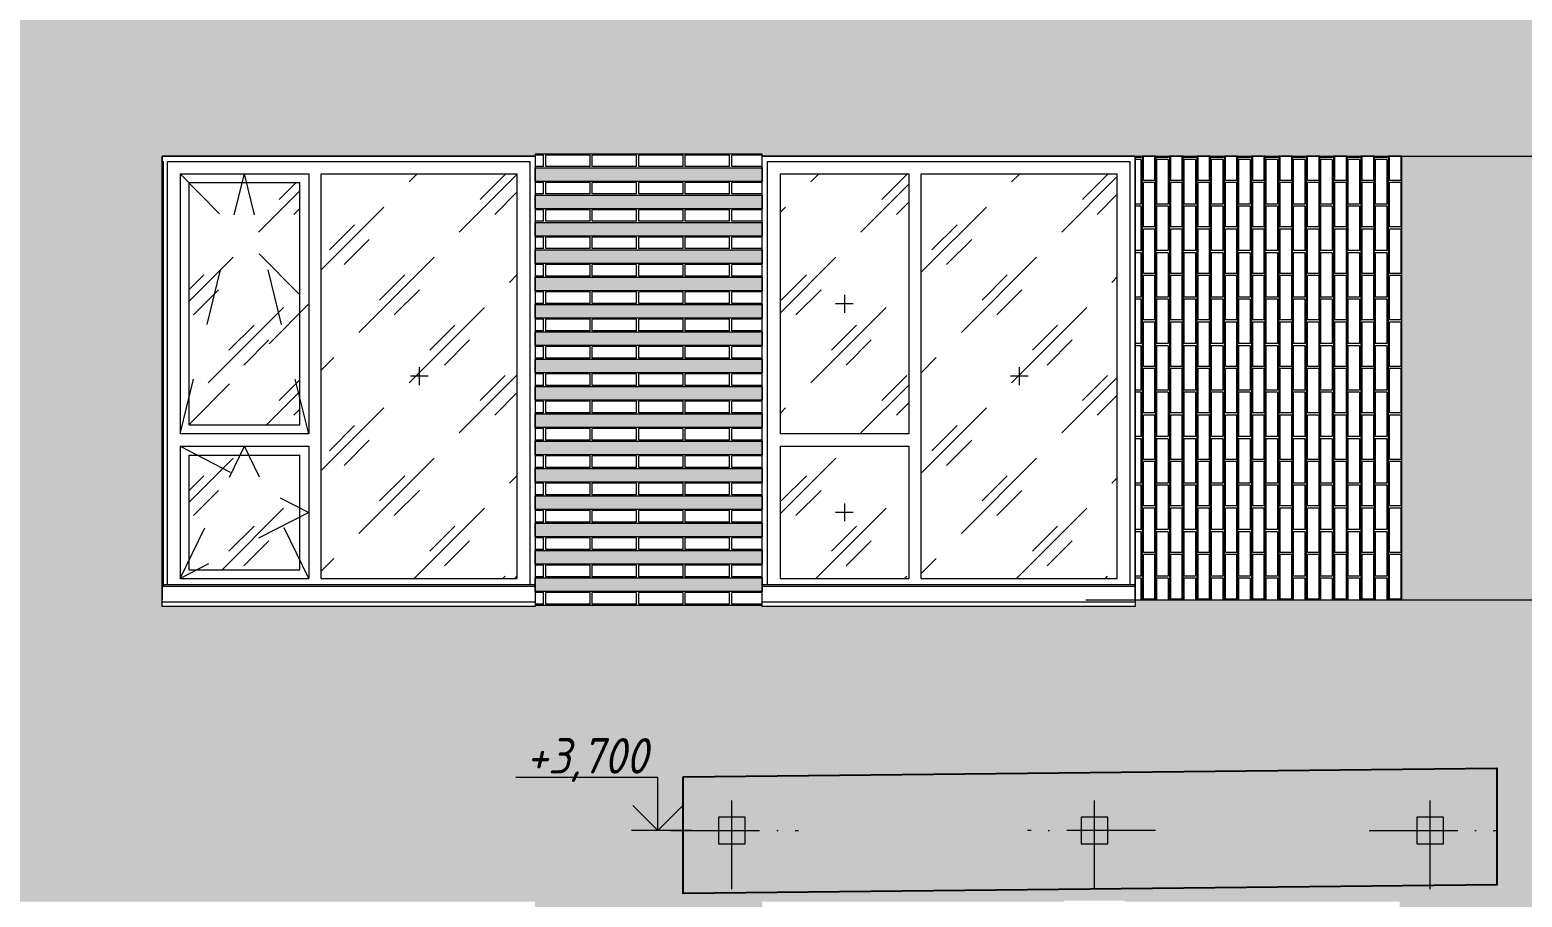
# Model space of a CAD drawing. Header units: millimetres. Extents: x -2128 to 116635, y -18248 to 18481.
# Drawn here: x 55830 to 64236, y 3325 to 8211 of the extents above; entities that cross this region are included whole.
import ezdxf

# ---------------------------------------------------------------- set-up
doc = ezdxf.new("R2010")
doc.units = ezdxf.units.MM
doc.linetypes.add('50_200_ШТРИХ_1Т_ш5_п1_п1_', pattern=[700, 500, -100, 0, -100])
doc.linetypes.add('Штрих', pattern=[635, 317.5, -317.5])
for name, color, linetype, lineweight in [('A-DETL-1', 7, 'Continuous', 5), ('A-DETL-CNTR', 7, '50_200_ШТРИХ_1Т_ш5_п1_п1_', 9), ('A-GENM', 7, 'Continuous', 9), ('A-GLAZ', 7, 'Continuous', 9), ('A-GLAZ-1', 7, 'Continuous', 5), ('A-GLAZ-2', 7, 'Штрих', 5), ('A-WALL', 7, 'Continuous', 5), ('A-WALL-PATT', 7, 'Continuous', 5), ('G-ANNO-DIMS', 7, 'Continuous', 9), ('G-ANNO-DIMS-1', 7, 'Continuous', 20), ('I-WALL', 7, 'Continuous', 5)]:
    doc.layers.add(name, color=color, linetype=linetype, lineweight=lineweight)
doc.layers.add('A-DETL-GENF-1', color=7, linetype='Continuous', lineweight=9, true_color=0xffffff)
doc.styles.add('ISOCPEUR_I_1', font='isocpeui.ttf', dxfattribs={"width": 0.9, "height": 200})
pattern_1 = [(45, (-100, 100), (-282.843, 282.843), [200, -600]), (45, (-300, 0), (-282.843, 282.843), [600, -200]), (45, (100, -100), (-282.843, 282.843), [200, -600])]

# ---------------------------------------------------------------- blocks, each defined once
blk = doc.blocks.new('Окно_СКБ_2Ст_БезПР - ОК-11_Д_2100х2500_h_ ДУ-37132274-АР2_Фасад ___-А')
at = {"layer": 'A-GLAZ-1'}
h = blk.add_hatch(dxfattribs=at)
h.set_pattern_fill('FP_41', color=256, style=0, pattern_type=2)
h.set_pattern_definition(pattern_1)
h.paths.add_polyline_path([(-9805, 5120), (-8700, 5120), (-8700, 7400), (-9805, 7400), (-9805, 5126.2)], flags=0)
h = blk.add_hatch(dxfattribs=at)
h.set_pattern_fill('FP_41', color=256, style=0, pattern_type=2)
h.set_pattern_definition(pattern_1)
h.paths.add_polyline_path([(-10203.4, 5985), (-9925, 5985), (-9925, 7350), (-10550, 7350), (-10550, 5985)], flags=0)
h = blk.add_hatch(dxfattribs=at)
h.set_pattern_fill('FP_41', color=256, style=0, pattern_type=2)
h.set_pattern_definition(pattern_1)
h.paths.add_polyline_path([(-10203.4, 5170), (-9925, 5170), (-9925, 5815), (-10550, 5815), (-10550, 5170)], flags=0)
for p, q in [((-10700, 7500), (-10700, 5002.5)), ((-8600, 7500), (-10700, 7500)), ((-10670, 5085), (-10670, 7470)), ((-10670, 7470), (-8630, 7470)), ((-10600, 7400), (-10600, 5935)), ((-10600, 7400), (-9875, 7400)), ((-9875, 7400), (-9875, 5935)), ((-9805, 5120), (-9805, 7400)), ((-9805, 7400), (-8700, 7400)), ((-8700, 5120), (-8700, 7400)), ((-8630, 7470), (-8630, 5085)), ((-8600, 7357), (-8600, 7434)), ((-10550, 7350), (-10550, 5985)), ((-10550, 7350), (-9925, 7350)), ((-9925, 5985), (-9925, 7350)), ((-8600, 7203), (-8600, 7280)), ((-8600, 7049), (-8600, 7126)), ((-8600, 6895), (-8600, 6972)), ((-8600, 6741), (-8600, 6818)), ((-8600, 6587), (-8600, 6664)), ((-8600, 6433), (-8600, 6510)), ((-9252.5, 6310), (-9252.5, 6210)), ((-8600, 6279), (-8600, 6356)), ((-9202.5, 6260), (-9302.5, 6260)), ((-8600, 6125), (-8600, 6202)), ((-10550, 5985), (-9925, 5985)), ((-8600, 5971), (-8600, 6048)), ((-9875, 5935), (-10600, 5935)), ((-8600, 5817), (-8600, 5894)), ((-10600, 5865), (-10600, 5120)), ((-10600, 5865), (-9875, 5865)), ((-10550, 5815), (-10550, 5170)), ((-10550, 5815), (-9925, 5815)), ((-9925, 5170), (-9925, 5815)), ((-9875, 5865), (-9875, 5120)), ((-8600, 5663), (-8600, 5740)), ((-8600, 5509), (-8600, 5586)), ((-8600, 5355), (-8600, 5432)), ((-8600, 5201), (-8600, 5278)), ((-10550, 5170), (-9925, 5170)), ((-10600, 5120), (-9875, 5120)), ((-9805, 5120), (-8700, 5120)), ((-8600, 5047), (-8600, 5124))]:
    blk.add_line(p, q, dxfattribs=at)
at = {"layer": 'A-GLAZ-2'}
for p, q in [((-10600, 5935), (-10237.5, 7400)), ((-10600, 7400), (-9875, 6667.5)), ((-9875, 5935), (-10237.5, 7400)), ((-9875, 6667.5), (-10600, 5935)), ((-10600, 5120), (-10237.5, 5865)), ((-10600, 5865), (-9875, 5492.5)), ((-9875, 5120), (-10237.5, 5865)), ((-9875, 5492.5), (-10600, 5120))]:
    blk.add_line(p, q, dxfattribs=at)
blk = doc.blocks.new('Окно_СКБ_2Ст_БезПР - ОК-29_2100х2500_h_ ЛК Н2-V47-АР2_Фасад ___-А')
at = {"layer": 'A-GLAZ-1'}
h = blk.add_hatch(dxfattribs=at)
h.set_pattern_fill('FP_41', color=256, style=0, pattern_type=2)
h.set_pattern_definition(pattern_1)
h.paths.add_polyline_path([(-6637, 5935), (-6495, 5935), (-6495, 7400), (-7220, 7400), (-7220, 5935)], flags=0)
h = blk.add_hatch(dxfattribs=at)
h.set_pattern_fill('FP_41', color=256, style=0, pattern_type=2)
h.set_pattern_definition(pattern_1)
h.paths.add_polyline_path([(-5320, 5120), (-5320, 7400), (-6425, 7400), (-6425, 5120), (-6018, 5120)], flags=0)
h = blk.add_hatch(dxfattribs=at)
h.set_pattern_fill('FP_41', color=256, style=0, pattern_type=2)
h.set_pattern_definition(pattern_1)
h.paths.add_polyline_path([(-7182.8, 5120), (-6495, 5120), (-6495, 5865), (-7220, 5865), (-7220, 5120)], flags=0)
for p, q in [((-5220, 7500), (-7320, 7500)), ((-5220, 5002.5), (-5220, 7500)), ((-7320, 7434), (-7320, 7357)), ((-7290, 5085), (-7290, 7470)), ((-7290, 7470), (-5250, 7470)), ((-7220, 7400), (-7220, 5935)), ((-7220, 7400), (-6495, 7400)), ((-6495, 7400), (-6495, 5935)), ((-6425, 5120), (-6425, 7400)), ((-6425, 7400), (-5320, 7400)), ((-5320, 5120), (-5320, 7400)), ((-5250, 7470), (-5250, 5085)), ((-7320, 7280), (-7320, 7203)), ((-7320, 7126), (-7320, 7049)), ((-7320, 6972), (-7320, 6895)), ((-7320, 6818), (-7320, 6741)), ((-7320, 6664), (-7320, 6587)), ((-6807.5, 6667.5), (-6907.5, 6667.5)), ((-6857.5, 6717.5), (-6857.5, 6617.5)), ((-7320, 6510), (-7320, 6433)), ((-7320, 6356), (-7320, 6279)), ((-5872.5, 6310), (-5872.5, 6210)), ((-5822.5, 6260), (-5922.5, 6260)), ((-7320, 6202), (-7320, 6125)), ((-7320, 6048), (-7320, 5971)), ((-7320, 5894), (-7320, 5817)), ((-6495, 5935), (-7220, 5935)), ((-7220, 5865), (-7220, 5120)), ((-7220, 5865), (-6495, 5865)), ((-6495, 5865), (-6495, 5120)), ((-7320, 5740), (-7320, 5663)), ((-7320, 5586), (-7320, 5509)), ((-6807.5, 5492.5), (-6907.5, 5492.5)), ((-6857.5, 5542.5), (-6857.5, 5442.5)), ((-7320, 5432), (-7320, 5355)), ((-7320, 5278), (-7320, 5201)), ((-7320, 5124), (-7320, 5047)), ((-7220, 5120), (-6495, 5120)), ((-6425, 5120), (-5320, 5120))]:
    blk.add_line(p, q, dxfattribs=at)
blk = doc.blocks.new('Фахверк_Влож_Уголок - Уголок_Фахверка-25655113-АР2_Фасад ___-А')
at = {"layer": 'A-GENM'}
for p, q in [((-10700, 7470), (-10694, 7470)), ((-10694, 7470), (-10694, 5073.5))]:
    blk.add_line(p, q, dxfattribs=at)
blk = doc.blocks.new('WNW_Отлив - Отлив_металлический-33965102-АР2_Фасад ___-А')
at = {"layer": 'A-GLAZ-1'}
for p, q in [((-8600, 5085), (-10694, 5085)), ((-8600, 5075), (-10694, 5075)), ((-10700, 4988), (-10700, 5002.5)), ((-10700, 4963), (-10700, 4988)), ((-10700, 4988), (-8600, 4988)), ((-8600, 4963), (-10700, 4963)), ((-8600, 4993.8), (-8600, 4988)), ((-8600, 4988), (-8600, 4963))]:
    blk.add_line(p, q, dxfattribs=at)
blk = doc.blocks.new('WNW_Отлив - Отлив_металлический-V88-АР2_Фасад ___-А')
at = {"layer": 'A-GLAZ-1'}
for p, q in [((-5220, 5085), (-7320, 5085)), ((-5220, 5075), (-7320, 5075)), ((-7320, 4988), (-7320, 4993.8)), ((-7320, 4963), (-7320, 4988)), ((-7320, 4988), (-5220, 4988)), ((-5220, 4963), (-7320, 4963)), ((-5220, 5002.5), (-5220, 4988)), ((-5220, 4988), (-5220, 4963))]:
    blk.add_line(p, q, dxfattribs=at)
blk = doc.blocks.new('Высотные отметки - Стрелка_Верх-17668718-АР2_Фасад ___-А')
at = {"layer": 'G-ANNO-DIMS'}
for p, q in [((1317.9, 5300), (2117.9, 5300)), ((1317.9, 5000), (1317.9, 5300)), ((1166.3, 5000), (1466.2, 5000))]:
    blk.add_line(p, q, dxfattribs=at)
at = {"layer": 'G-ANNO-DIMS-1'}
for q in [(1176.4, 5141.4), (1459.3, 5141.4)]:
    blk.add_line((1317.9, 5000), q, dxfattribs=at)

msp = doc.modelspace()

# ---------------------------------------------------------------- hatches: boundary and pattern name
at = {"layer": 'A-DETL-GENF-1'}
for points in [[(59860, 3625), (59860, 3775), (59710, 3775), (59710, 3625)], [(61901.5, 3625), (61901.5, 3775), (61751.5, 3775), (61751.5, 3625)], [(63793.1, 3625), (63793.1, 3775), (63643.1, 3775), (63643.1, 3625), (63721.3, 3625)]]:
    msp.add_hatch(color=256, dxfattribs=at).paths.add_polyline_path(points, flags=0)
at = {"layer": 'A-WALL-PATT'}
h = msp.add_hatch(dxfattribs=at)
h.set_pattern_fill('FP_37', color=256, style=0, pattern_type=2)
h.set_pattern_definition([(180, (67625.75, 4271), (-2e-14, -154), [125, -137]), (90, (67625.75, 4206), (-262, 2e-14), [65, -89]), (180, (67625.75, 4206), (-2e-14, -154), [125, -137]), (90, (67637.75, 4206), (-262, 2e-14), [65, -89]), (180, (67762.75, 4206), (-2e-14, -154), [125, -137]), (180, (67762.75, 4271), (-2e-14, -154), [125, -137]), (90, (67506.75, 4283), (-262, 2e-14), [65, -89]), (90, (67756.75, 4283), (-262, 2e-14), [65, -89]), (0, (67506.75, 4283), (0, -154), [250, -12]), (0, (67506.75, 4348), (0, -154), [250, -12])])
h.paths.add_polyline_path([(51825.8, 4200), (52176, 4200), (52176, 4248), (52190.3, 4248.7), (52189, 4253.5), (52189.8, 4261.3), (52193.6, 4266.7), (52200.5, 4270.2), (52206.2, 4270.2), (52211.7, 4268.8), (52215.3, 4265.6), (52219.1, 4257.1), (52222.6, 4248), (52260.1, 4248), (52260.6, 4260.6), (52262.1, 4263.9), (52267.5, 4268.8), (52271.2, 4270.2), (52278.9, 4270.2), (52285.7, 4266.7), (52289.5, 4260.6), (52290, 4251), (52290.1, 4248), (52328.7, 4248), (52334, 4264.6), (52338.4, 4268.8), (52345.7, 4270.6), (52353.3, 4268.8), (52359.6, 4262.3), (52361.4, 4257.1), (52361.4, 4248), (52374, 4248), (52374, 4200), (52674.5, 4200), (52674.5, 4240), (52675.8, 4249.2), (52681.1, 4260), (52685.1, 4265), (52692, 4270.3), (52700.4, 4273.8), (52709.5, 4275), (53939.5, 4275), (53948.6, 4273.8), (53957, 4270.3), (53964.3, 4264.7), (53969.8, 4257.5), (53973.3, 4249.1), (53974.5, 4240), (53974.5, 4200), (54074.5, 4200), (54074.5, 4240), (54075.7, 4249.1), (54079.2, 4257.5), (54084.8, 4264.7), (54092, 4270.3), (54100.4, 4273.8), (54109.5, 4275), (54339.5, 4275), (54348.6, 4273.8), (54359.5, 4268.4), (54364.5, 4264.4), (54369.8, 4257.5), (54373.3, 4249.1), (54374.5, 4240), (54374.5, 4200), (67375.8, 4200), (67375.8, 8400), (52452.8, 8400), (52452.8, 7500), (51825.8, 7500), (51825.8, 4691.5)], flags=0)
h.paths.add_polyline_path([(52286, 4248), (52286.1, 4248), (52287.3, 4250.1)], flags=0)
h.paths.add_polyline_path([(52264, 4248), (52264.1, 4248), (52262.7, 4249.6)], flags=0)
h.paths.add_polyline_path([(52213.5, 4248), (52214.7, 4248.7), (52213.6, 4248.1)], flags=0)
h.paths.add_polyline_path([(58675.8, 4963), (56575.8, 4964), (56575.8, 7500), (58675.8, 7500), (58675.8, 7511), (59955.8, 7511), (59955.8, 7500), (63558.8, 7500), (63558.8, 5000), (62055.8, 5000), (62055.8, 4963), (59955.8, 4964), (59955.8, 4970), (58675.8, 4970), (58675.8, 4964)], flags=0)
h.paths.add_polyline_path([(54524.9, 5000), (54075.8, 5000), (54075.8, 7500), (55675.8, 7500), (55675.8, 5000)], flags=0)
h.paths.add_polyline_path([(58699.8, 5047), (59955.8, 5047), (59955.8, 5124), (58675.8, 5124), (58675.8, 5047)], flags=0)
h.paths.add_polyline_path([(58778.7, 5201), (59955.8, 5201), (59955.8, 5278), (58675.8, 5278), (58675.8, 5201)], flags=0)
h.paths.add_polyline_path([(59695, 5355), (59955.8, 5355), (59955.8, 5432), (58675.8, 5432), (58675.8, 5355), (58857.5, 5355)], flags=0)
h.paths.add_polyline_path([(59955.8, 5509), (59955.8, 5586), (58675.8, 5586), (58675.8, 5509), (58936.4, 5509)], flags=0)
h.paths.add_polyline_path([(58675.8, 5663), (59955.8, 5663), (59955.8, 5740), (58675.8, 5740)], flags=0)
h.paths.add_polyline_path([(59955.8, 5817), (59955.8, 5894), (58675.8, 5894), (58675.8, 5817), (59094.1, 5817)], flags=0)
h.paths.add_polyline_path([(58675.8, 5971), (59955.8, 5971), (59955.8, 6048), (58675.8, 6048)], flags=0)
h.paths.add_polyline_path([(59955.8, 6125), (59955.8, 6202), (58675.8, 6202), (58675.8, 6125), (59251.8, 6125)], flags=0)
h.paths.add_polyline_path([(58675.8, 6279), (59955.8, 6279), (59955.8, 6356), (58675.8, 6356)], flags=0)
h.paths.add_polyline_path([(58675.8, 6433), (59955.8, 6433), (59955.8, 6510), (58675.8, 6510)], flags=0)
h.paths.add_polyline_path([(58675.8, 6587), (59955.8, 6587), (59955.8, 6664), (58675.8, 6664)], flags=0)
h.paths.add_polyline_path([(58675.8, 6741), (59955.8, 6741), (59955.8, 6818), (58675.8, 6818)], flags=0)
h.paths.add_polyline_path([(59955.8, 6895), (59955.8, 6972), (58675.8, 6972), (58675.8, 6895), (59646, 6895)], flags=0)
h.paths.add_polyline_path([(59955.8, 7049), (59955.8, 7126), (58675.8, 7126), (58675.8, 7049), (59724.8, 7049)], flags=0)
h.paths.add_polyline_path([(58675.8, 7203), (59955.8, 7203), (59955.8, 7280), (58675.8, 7280)], flags=0)
h.paths.add_polyline_path([(58675.8, 7357), (59955.8, 7357), (59955.8, 7434), (58675.8, 7434)], flags=0)
h = msp.add_hatch(dxfattribs=at)
h.set_pattern_fill('FP_59', color=256, style=0, pattern_type=2)
h.set_pattern_definition([(180, (58985.75, 4271), (-2e-14, -154), [125, -137]), (90, (58985.75, 4206), (-262, 2e-14), [65, -89]), (180, (58985.75, 4206), (-2e-14, -154), [125, -137]), (90, (58997.75, 4206), (-262, 2e-14), [65, -89]), (180, (59122.75, 4206), (-2e-14, -154), [125, -137]), (180, (59122.75, 4271), (-2e-14, -154), [125, -137]), (90, (58866.75, 4283), (-262, 2e-14), [65, -89]), (90, (59116.75, 4283), (-262, 2e-14), [65, -89]), (0, (58866.75, 4283), (0, -154), [250, -12]), (0, (58866.75, 4348), (0, -154), [250, -12])])
h.paths.add_polyline_path([(59650.9, 4970), (59955.8, 4970), (59955.8, 5047), (58675.8, 5047), (58675.8, 4970)], flags=0)
h.paths.add_polyline_path([(58675.8, 5124), (59955.8, 5124), (59955.8, 5201), (58675.8, 5201)], flags=0)
h.paths.add_polyline_path([(58818.1, 5278), (59955.8, 5278), (59955.8, 5355), (58675.8, 5355), (58675.8, 5278)], flags=0)
h.paths.add_polyline_path([(58896.9, 5432), (59955.8, 5432), (59955.8, 5509), (58675.8, 5508.3), (58675.8, 5432)], flags=0)
h.paths.add_polyline_path([(58975.8, 5586), (59955.8, 5586), (59955.8, 5663), (58675.8, 5663), (58675.8, 5586)], flags=0)
h.paths.add_polyline_path([(59955.8, 5740), (59955.8, 5817), (58675.8, 5817), (58675.8, 5740), (59054.6, 5740)], flags=0)
h.paths.add_polyline_path([(58675.8, 5894), (59955.8, 5894), (59955.8, 5971), (58675.8, 5971)], flags=0)
h.paths.add_polyline_path([(59212.3, 6048), (59955.8, 6048), (59955.8, 6125), (58675.8, 6125), (58675.8, 6048)], flags=0)
h.paths.add_polyline_path([(59291.2, 6202), (59955.8, 6202), (59955.8, 6279), (58675.8, 6279), (58675.8, 6202)], flags=0)
h.paths.add_polyline_path([(59955.8, 6356), (59955.8, 6433), (58675.8, 6433), (58675.8, 6356), (59370, 6356)], flags=0)
h.paths.add_polyline_path([(59448.9, 6510), (59955.8, 6510), (59955.8, 6587), (58675.8, 6587), (58675.8, 6510)], flags=0)
h.paths.add_polyline_path([(59527.7, 6664), (59955.8, 6664), (59955.8, 6741), (58675.8, 6741), (58675.8, 6664)], flags=0)
h.paths.add_polyline_path([(58675.8, 6818), (59955.8, 6818), (59955.8, 6895), (58675.8, 6895)], flags=0)
h.paths.add_polyline_path([(58934.7, 6972), (59955.8, 6972), (59955.8, 7049), (58675.8, 7049), (58675.8, 6972)], flags=0)
h.paths.add_polyline_path([(59764.3, 7126), (59955.8, 7126), (59955.8, 7203), (58675.8, 7203), (58675.8, 7126)], flags=0)
h.paths.add_polyline_path([(58675.8, 7280), (59955.8, 7280), (59955.8, 7357), (58675.8, 7357), (58675.8, 7344.7)], flags=0)
h.paths.add_polyline_path([(59922, 7434), (59955.8, 7434), (59955.8, 7511), (58675.8, 7511), (58675.8, 7434), (59411.6, 7434)], flags=0)
h = msp.add_hatch(dxfattribs=at)
h.set_pattern_fill('FP_67', color=256, style=0, pattern_type=2)
h.set_pattern_definition([(270, (64024.45, 9575.3), (154, 9e-15), [125, -137]), (180, (64089.45, 9575.3), (-3e-14, -262), [65, -89]), (270, (64089.45, 9575.3), (154, 9e-15), [125, -137]), (180, (64089.45, 9587.3), (-3e-14, -262), [65, -89]), (270, (64089.45, 9712.3), (154, 9e-15), [125, -137]), (270, (64024.45, 9712.3), (154, 9e-15), [125, -137]), (180, (64012.45, 9456.3), (-3e-14, -262), [65, -89]), (180, (64012.45, 9706.3), (-3e-14, -262), [65, -89]), (90, (64012.45, 9456.3), (154, -9e-15), [250, -12]), (90, (63947.45, 9456.3), (154, -9e-15), [250, -12])])
h.paths.add_polyline_path([(63404.8, 5000), (63481.8, 5000), (63481.8, 7500), (63404.8, 7500), (63404.8, 5032.3)], flags=0)
h.paths.add_polyline_path([(62480.8, 5000), (62557.8, 5000), (62557.8, 7500), (62480.8, 7500), (62480.8, 5225.9)], flags=0)
h.paths.add_polyline_path([(62634.8, 5000), (62711.8, 5000), (62711.8, 7500), (62634.8, 7500), (62634.8, 5193.7)], flags=0)
h.paths.add_polyline_path([(62095.8, 5000), (62095.8, 7500), (62055.8, 7500), (62055.8, 5000)], flags=0)
h.paths.add_polyline_path([(63327.8, 5000), (63327.8, 7500), (63250.8, 7500), (63250.8, 5000)], flags=0)
h.paths.add_polyline_path([(62403.8, 5000), (62403.8, 7500), (62326.8, 7500), (62326.8, 5000)], flags=0)
h.paths.add_polyline_path([(63173.8, 5000), (63173.8, 7500), (63096.8, 7500), (63096.8, 5000)], flags=0)
h.paths.add_polyline_path([(62249.8, 5000), (62249.8, 7500), (62172.8, 7500), (62172.8, 5000)], flags=0)
h.paths.add_polyline_path([(63019.8, 5000), (63019.8, 7500), (62942.8, 7500), (62942.8, 5000)], flags=0)
h.paths.add_polyline_path([(62865.8, 5000), (62865.8, 7500), (62788.8, 7500), (62788.8, 5000)], flags=0)
h = msp.add_hatch(dxfattribs=at)
h.set_pattern_fill('FP_63', color=256, style=0, pattern_type=2)
h.set_pattern_definition([(270, (65413.88, 6957.63), (154, 9e-15), [125, -137]), (180, (65478.88, 6957.63), (-3e-14, -262), [65, -89]), (270, (65478.88, 6957.63), (154, 9e-15), [125, -137]), (180, (65478.88, 6969.63), (-3e-14, -262), [65, -89]), (270, (65478.88, 7094.63), (154, 9e-15), [125, -137]), (270, (65413.88, 7094.63), (154, 9e-15), [125, -137]), (180, (65401.88, 6838.63), (-3e-14, -262), [65, -89]), (180, (65401.88, 7088.63), (-3e-14, -262), [65, -89]), (90, (65401.88, 6838.63), (154, -9e-15), [250, -12]), (90, (65336.88, 6838.63), (154, -9e-15), [250, -12])])
h.paths.add_polyline_path([(62865.8, 5000), (62942.8, 5000), (62942.8, 7500), (62865.8, 7500), (62865.8, 5145.2)], flags=0)
h.paths.add_polyline_path([(62249.8, 5000), (62326.8, 5000), (62326.8, 7500), (62249.8, 7500), (62249.8, 5274.4)], flags=0)
h.paths.add_polyline_path([(62480.8, 5000), (62480.8, 7500), (62403.8, 7500), (62403.8, 5000)], flags=0)
h.paths.add_polyline_path([(63547.3, 5000), (63558.8, 5000), (63558.8, 7500), (63481.8, 7500), (63481.8, 5000)], flags=0)
h.paths.add_polyline_path([(62172.8, 5000), (62172.8, 7500), (62095.8, 7500), (62095.8, 5000)], flags=0)
h.paths.add_polyline_path([(63404.8, 5000), (63404.8, 7500), (63327.8, 7500), (63327.8, 5000)], flags=0)
h.paths.add_polyline_path([(62557.8, 5000), (62634.8, 5000), (62634.8, 7500), (62557.8, 7500), (62557.8, 5209.8)], flags=0)
h.paths.add_polyline_path([(63019.8, 5000), (63096.8, 5000), (63096.8, 7500), (63019.8, 7500), (63019.8, 5113)], flags=0)
h.paths.add_polyline_path([(63250.8, 5000), (63250.8, 7500), (63173.8, 7500), (63173.8, 5000)], flags=0)
h.paths.add_polyline_path([(62711.8, 5000), (62788.8, 5000), (62788.8, 7500), (62711.8, 7500), (62711.8, 5177.5)], flags=0)
h = msp.add_hatch(dxfattribs=at)
h.set_pattern_fill('FP_36', color=256, style=0, pattern_type=2)
h.set_pattern_definition([(180, (67625.75, 71), (-2e-14, -154), [125, -137]), (90, (67625.75, 6), (-262, 2e-14), [65, -89]), (180, (67625.75, 6), (-2e-14, -154), [125, -137]), (90, (67637.75, 6), (-262, 2e-14), [65, -89]), (180, (67762.75, 6), (-2e-14, -154), [125, -137]), (180, (67762.75, 71), (-2e-14, -154), [125, -137]), (90, (67506.75, 83), (-262, 2e-14), [65, -89]), (90, (67756.75, 83), (-262, 2e-14), [65, -89]), (0, (67506.75, 83), (0, -154), [250, -12]), (0, (67506.75, 148), (0, -154), [250, -12])])
h.paths.add_polyline_path([(51825.8, 300), (59955.8, 300), (59955.8, 3300), (61655.8, 3300), (61655.8, 3305), (61997.3, 3305), (61997.3, 3300), (63547.3, 3300), (63547.3, 300), (67375.8, 300), (67375.8, 4200), (54374.5, 4200), (54374.5, 3985), (54373.3, 3975.9), (54369.8, 3967.5), (54364.3, 3960.3), (54357, 3954.7), (54348.6, 3951.2), (54339.5, 3950), (54109.5, 3950), (54100.4, 3951.2), (54089.5, 3956.6), (54084.5, 3960.6), (54079.2, 3967.5), (54075.7, 3975.9), (54074.5, 3986.7), (54074.5, 4200), (53974.5, 4200), (53974.5, 3985), (53973.3, 3975.9), (53969.8, 3967.5), (53963.9, 3960), (53957, 3954.7), (53948.6, 3951.2), (53939.5, 3950), (52709.5, 3950), (52700.4, 3951.2), (52692, 3954.7), (52683.5, 3961.8), (52679.2, 3967.5), (52675.7, 3975.9), (52674.5, 3986.7), (52674.5, 4200), (52374, 4200), (52374, 3950), (52176, 3950), (52176, 4200), (51825.8, 4200), (51825.8, 462.3)], flags=0)
h.paths.add_polyline_path([(61655.8, 300), (61997.3, 300), (61997.3, 302), (61655.8, 302)], flags=0)
h.paths.add_polyline_path([(61664.7, 379), (61997.3, 379), (61997.3, 456), (61655.8, 456), (61655.8, 379), (61657.8, 379)], flags=0)
h.paths.add_polyline_path([(61997.3, 533), (61997.3, 610), (61655.8, 610), (61655.8, 533), (61682.3, 533)], flags=0)
h.paths.add_polyline_path([(61657.8, 687), (61997.3, 687), (61997.3, 770), (61655.8, 770), (61655.8, 687)], flags=0)
h.paths.add_polyline_path([(56562.9, 763), (56375.3, 764), (56375.3, 799), (55067.3, 800), (55067.3, 3300), (58675.3, 3300), (58675.3, 763), (56640.3, 763)], flags=0)
h.paths.add_polyline_path([(54975.8, 766), (54075.8, 767), (54075.8, 3300), (54975.8, 3300), (54975.8, 767)], flags=0)
h.paths.add_polyline_path([(61997.3, 847), (61997.3, 924), (61655.8, 924), (61655.8, 847), (61718, 847)], flags=0)
h.paths.add_polyline_path([(61997.3, 1001), (61997.3, 1078), (61655.8, 1078), (61655.8, 1001), (61735.6, 1001)], flags=0)
h.paths.add_polyline_path([(61997.3, 1155), (61997.3, 1232), (61655.8, 1232), (61655.8, 1155), (61753.1, 1155)], flags=0)
h.paths.add_polyline_path([(61655.8, 1309), (61997.3, 1309), (61997.3, 1386), (61655.8, 1386)], flags=0)
h.paths.add_polyline_path([(61655.8, 1463), (61997.3, 1463), (61997.3, 1540), (61655.8, 1540)], flags=0)
h.paths.add_polyline_path([(61657.8, 1617), (61997.3, 1617), (61997.3, 1694), (61655.8, 1694), (61655.8, 1617)], flags=0)
h.paths.add_polyline_path([(61997.3, 1771), (61997.3, 1848), (61655.8, 1848), (61655.8, 1771), (61823.2, 1771)], flags=0)
h.paths.add_polyline_path([(61840.8, 1925), (61997.3, 1925), (61997.3, 2002), (61655.8, 2002), (61655.8, 1925)], flags=0)
h.paths.add_polyline_path([(61655.8, 2079), (61997.3, 2079), (61997.3, 2156), (61655.8, 2156)], flags=0)
h.paths.add_polyline_path([(61655.8, 2233), (61997.3, 2233), (61997.3, 2310), (61655.8, 2310)], flags=0)
h.paths.add_polyline_path([(61893.4, 2387), (61997.3, 2387), (61997.3, 2464), (61655.8, 2464), (61655.8, 2387)], flags=0)
h.paths.add_polyline_path([(61655.8, 2541), (61997.3, 2541), (61997.3, 2618), (61655.8, 2618)], flags=0)
h.paths.add_polyline_path([(61928.4, 2695), (61997.3, 2695), (61997.3, 2772), (61655.8, 2772), (61655.8, 2695)], flags=0)
h.paths.add_polyline_path([(61997.3, 2849), (61997.3, 2926), (61655.8, 2926), (61655.8, 2849), (61946, 2849)], flags=0)
h.paths.add_polyline_path([(61655.8, 3003), (61997.3, 3003), (61997.3, 3080), (61655.8, 3080)], flags=0)
h.paths.add_polyline_path([(61981, 3157), (61997.3, 3157), (61997.3, 3234), (61655.8, 3234), (61655.8, 3157)], flags=0)
h.paths.add_polyline_path([(63643.1, 3625), (63643.1, 3775), (63793.1, 3775), (63793.1, 3625), (63721.3, 3625)], flags=0)
h.paths.add_polyline_path([(61901.5, 3625), (61751.5, 3625), (61751.5, 3775), (61901.5, 3775)], flags=0)
h.paths.add_polyline_path([(59710, 3625), (59710, 3775), (59860, 3775), (59860, 3625)], flags=0)

# ---------------------------------------------------------------- linework, layer by layer
at = {"color": 1}
msp.add_lwpolyline([(59511, 4003), (64093.9, 4051.5), (64093.9, 3394.2), (59511, 3345.7)], close=True, dxfattribs=at)
at = {"layer": 'A-DETL-1'}
for p, q in [((59710, 3775), (59710, 3625)), ((59860, 3775), (59710, 3775)), ((59860, 3625), (59860, 3775)), ((61901.5, 3775), (61751.5, 3775)), ((61751.5, 3775), (61751.5, 3625)), ((61901.5, 3625), (61901.5, 3775)), ((63643.1, 3775), (63643.1, 3625)), ((63793.1, 3775), (63643.1, 3775)), ((63793.1, 3625), (63793.1, 3775)), ((59710, 3625), (59860, 3625)), ((61751.5, 3625), (61901.5, 3625)), ((63643.1, 3625), (63793.1, 3625))]:
    msp.add_line(p, q, dxfattribs=at)
at = {"layer": 'A-DETL-CNTR'}
for p, q in [((59785, 3370), (59785, 4010)), ((61826.5, 3370), (61826.5, 4010)), ((63718.1, 3370), (63718.1, 4010)), ((59440.8, 3700), (60160.8, 3700)), ((62170.7, 3700), (61450.7, 3700)), ((63373.9, 3700), (64093.9, 3700))]:
    msp.add_line(p, q, dxfattribs=at)
at = {"layer": 'A-WALL'}
for p, q in [((56575.8, 7500), (58675.8, 7500)), ((56575.8, 5002.5), (56575.8, 7500)), ((59955.8, 7500), (62055.8, 7500)), ((62055.8, 7500), (62055.8, 5002.5)), ((58675.8, 7434), (58675.8, 7357)), ((59955.8, 7357), (59955.8, 7434)), ((58675.8, 7280), (58675.8, 7203)), ((59955.8, 7203), (59955.8, 7280)), ((58675.8, 7126), (58675.8, 7049)), ((59955.8, 7049), (59955.8, 7126)), ((58675.8, 6972), (58675.8, 6895)), ((59955.8, 6895), (59955.8, 6972)), ((58675.8, 6818), (58675.8, 6741)), ((59955.8, 6741), (59955.8, 6818)), ((58675.8, 6664), (58675.8, 6587)), ((59955.8, 6587), (59955.8, 6664)), ((58675.8, 6510), (58675.8, 6433)), ((59955.8, 6433), (59955.8, 6510)), ((58675.8, 6356), (58675.8, 6279)), ((59955.8, 6279), (59955.8, 6356)), ((58675.8, 6202), (58675.8, 6125)), ((59955.8, 6125), (59955.8, 6202)), ((58675.8, 6048), (58675.8, 5971)), ((59955.8, 5971), (59955.8, 6048)), ((58675.8, 5894), (58675.8, 5817)), ((59955.8, 5817), (59955.8, 5894)), ((58675.8, 5740), (58675.8, 5663)), ((59955.8, 5663), (59955.8, 5740)), ((58675.8, 5586), (58675.8, 5509)), ((59955.8, 5509), (59955.8, 5586)), ((58675.8, 5432), (58675.8, 5355)), ((59955.8, 5355), (59955.8, 5432)), ((58675.8, 5278), (58675.8, 5201)), ((59955.8, 5201), (59955.8, 5278)), ((58675.8, 5124), (58675.8, 5047)), ((59955.8, 5047), (59955.8, 5124))]:
    msp.add_line(p, q, dxfattribs=at)
at = {"layer": 'G-ANNO-DIMS'}
for p, q in [((60734, 7500), (68601.2, 7500)), ((61779.1, 5000), (68593.6, 5000)), ((59392.6, 3700), (59367.5, 3700)), ((59561.8, 3700), (59392.6, 3700))]:
    msp.add_line(p, q, dxfattribs=at)
at = {"layer": 'I-WALL'}
for p, q in [((59955.8, 7511), (58675.8, 7511)), ((58675.8, 7511), (58675.8, 7434)), ((59955.8, 7434), (59955.8, 7511)), ((62172.8, 7500), (62095.8, 7500)), ((62095.8, 7500), (62095.8, 5000)), ((62172.8, 5000), (62172.8, 7500)), ((62326.8, 7500), (62249.8, 7500)), ((62249.8, 7500), (62249.8, 5000)), ((62326.8, 5000), (62326.8, 7500)), ((62480.8, 7500), (62403.8, 7500)), ((62403.8, 7500), (62403.8, 5000)), ((62480.8, 5000), (62480.8, 7500)), ((62634.8, 7500), (62557.8, 7500)), ((62557.8, 7500), (62557.8, 5000)), ((62634.8, 5000), (62634.8, 7500)), ((62788.8, 7500), (62711.8, 7500)), ((62711.8, 7500), (62711.8, 5000)), ((62788.8, 5000), (62788.8, 7500)), ((62942.8, 7500), (62865.8, 7500)), ((62865.8, 7500), (62865.8, 5000)), ((62942.8, 5000), (62942.8, 7500)), ((63096.8, 7500), (63019.8, 7500)), ((63019.8, 7500), (63019.8, 5000)), ((63096.8, 5000), (63096.8, 7500)), ((63250.8, 7500), (63173.8, 7500)), ((63173.8, 7500), (63173.8, 5000)), ((63250.8, 5000), (63250.8, 7500)), ((63404.8, 7500), (63327.8, 7500)), ((63327.8, 7500), (63327.8, 5000)), ((63404.8, 5000), (63404.8, 7500)), ((63558.8, 7500), (63481.8, 7500)), ((63481.8, 7500), (63481.8, 5000)), ((63558.8, 5000), (63558.8, 7500)), ((58675.8, 7434), (59955.8, 7434)), ((59955.8, 7357), (58675.8, 7357)), ((58675.8, 7357), (58675.8, 7280)), ((59955.8, 7280), (59955.8, 7357)), ((58675.8, 7280), (59955.8, 7280)), ((59955.8, 7203), (58675.8, 7203)), ((58675.8, 7203), (58675.8, 7126)), ((59955.8, 7126), (59955.8, 7203)), ((58675.8, 7126), (59955.8, 7126)), ((59955.8, 7049), (58675.8, 7049)), ((58675.8, 7049), (58675.8, 6972)), ((59955.8, 6972), (59955.8, 7049)), ((58675.8, 6972), (59955.8, 6972)), ((59955.8, 6895), (58675.8, 6895)), ((58675.8, 6895), (58675.8, 6818)), ((59955.8, 6818), (59955.8, 6895)), ((58675.8, 6818), (59955.8, 6818)), ((59955.8, 6741), (58675.8, 6741)), ((58675.8, 6741), (58675.8, 6664)), ((59955.8, 6664), (59955.8, 6741)), ((58675.8, 6664), (59955.8, 6664)), ((59955.8, 6587), (58675.8, 6587)), ((58675.8, 6587), (58675.8, 6510)), ((59955.8, 6510), (59955.8, 6587)), ((58675.8, 6510), (59955.8, 6510)), ((59955.8, 6433), (58675.8, 6433)), ((58675.8, 6433), (58675.8, 6356)), ((59955.8, 6356), (59955.8, 6433)), ((58675.8, 6356), (59955.8, 6356)), ((59955.8, 6279), (58675.8, 6279)), ((58675.8, 6279), (58675.8, 6202)), ((59955.8, 6202), (59955.8, 6279)), ((58675.8, 6202), (59955.8, 6202)), ((59955.8, 6125), (58675.8, 6125)), ((58675.8, 6125), (58675.8, 6048)), ((59955.8, 6048), (59955.8, 6125)), ((58675.8, 6048), (59955.8, 6048)), ((59955.8, 5971), (58675.8, 5971)), ((58675.8, 5971), (58675.8, 5894)), ((59955.8, 5894), (59955.8, 5971)), ((58675.8, 5894), (59955.8, 5894)), ((59955.8, 5817), (58675.8, 5817)), ((58675.8, 5817), (58675.8, 5740)), ((59955.8, 5740), (59955.8, 5817)), ((58675.8, 5740), (59955.8, 5740)), ((59955.8, 5663), (58675.8, 5663)), ((58675.8, 5663), (58675.8, 5586)), ((59955.8, 5586), (59955.8, 5663)), ((58675.8, 5586), (59955.8, 5586)), ((59955.8, 5509), (58675.8, 5509)), ((58675.8, 5509), (58675.8, 5432)), ((59955.8, 5432), (59955.8, 5509)), ((58675.8, 5432), (59955.8, 5432)), ((59955.8, 5355), (58675.8, 5355)), ((58675.8, 5355), (58675.8, 5278)), ((59955.8, 5278), (59955.8, 5355)), ((58675.8, 5278), (59955.8, 5278)), ((59955.8, 5201), (58675.8, 5201)), ((58675.8, 5201), (58675.8, 5124)), ((59955.8, 5124), (59955.8, 5201)), ((58675.8, 5124), (59955.8, 5124)), ((59955.8, 5047), (58675.8, 5047)), ((58675.8, 5047), (58675.8, 4993.8)), ((59955.8, 4993.8), (59955.8, 5047)), ((58675.8, 4970), (59955.8, 4970)), ((62095.8, 5000), (62172.8, 5000)), ((62249.8, 5000), (62326.8, 5000)), ((62403.8, 5000), (62480.8, 5000)), ((62557.8, 5000), (62634.8, 5000)), ((62711.8, 5000), (62788.8, 5000)), ((62865.8, 5000), (62942.8, 5000)), ((63019.8, 5000), (63096.8, 5000)), ((63173.8, 5000), (63250.8, 5000)), ((63327.8, 5000), (63404.8, 5000)), ((63481.8, 5000), (63558.8, 5000))]:
    msp.add_line(p, q, dxfattribs=at)

# ---------------------------------------------------------------- block references
at = {"layer": 'A-GENM'}
msp.add_blockref('Фахверк_Влож_Уголок - Уголок_Фахверка-25655113-АР2_Фасад ___-А', (67275.8, 0), dxfattribs=at)
at = {"layer": 'A-GLAZ'}
for name in ['Окно_СКБ_2Ст_БезПР - ОК-11_Д_2100х2500_h_ ДУ-37132274-АР2_Фасад ___-А', 'Окно_СКБ_2Ст_БезПР - ОК-29_2100х2500_h_ ЛК Н2-V47-АР2_Фасад ___-А', 'WNW_Отлив - Отлив_металлический-33965102-АР2_Фасад ___-А', 'WNW_Отлив - Отлив_металлический-V88-АР2_Фасад ___-А']:
    msp.add_blockref(name, (67275.8, 0), dxfattribs=at)
at = {"layer": 'G-ANNO-DIMS', "extrusion": (0, 0, -1)}
msp.add_blockref('Высотные отметки - Стрелка_Верх-17668718-АР2_Фасад ___-А', (-60685.4, -1300), dxfattribs=at)

# ---------------------------------------------------------------- texts
at = {"layer": 'G-ANNO-DIMS', "insert": (58626.9, 4221.3), "char_height": 200, "width": 841.377, "attachment_point": 1, "line_spacing_factor": 1.149209, "style": 'ISOCPEUR_I_1'}
msp.add_mtext('+3,700', dxfattribs=at)

doc.saveas('drawing.dxf')
